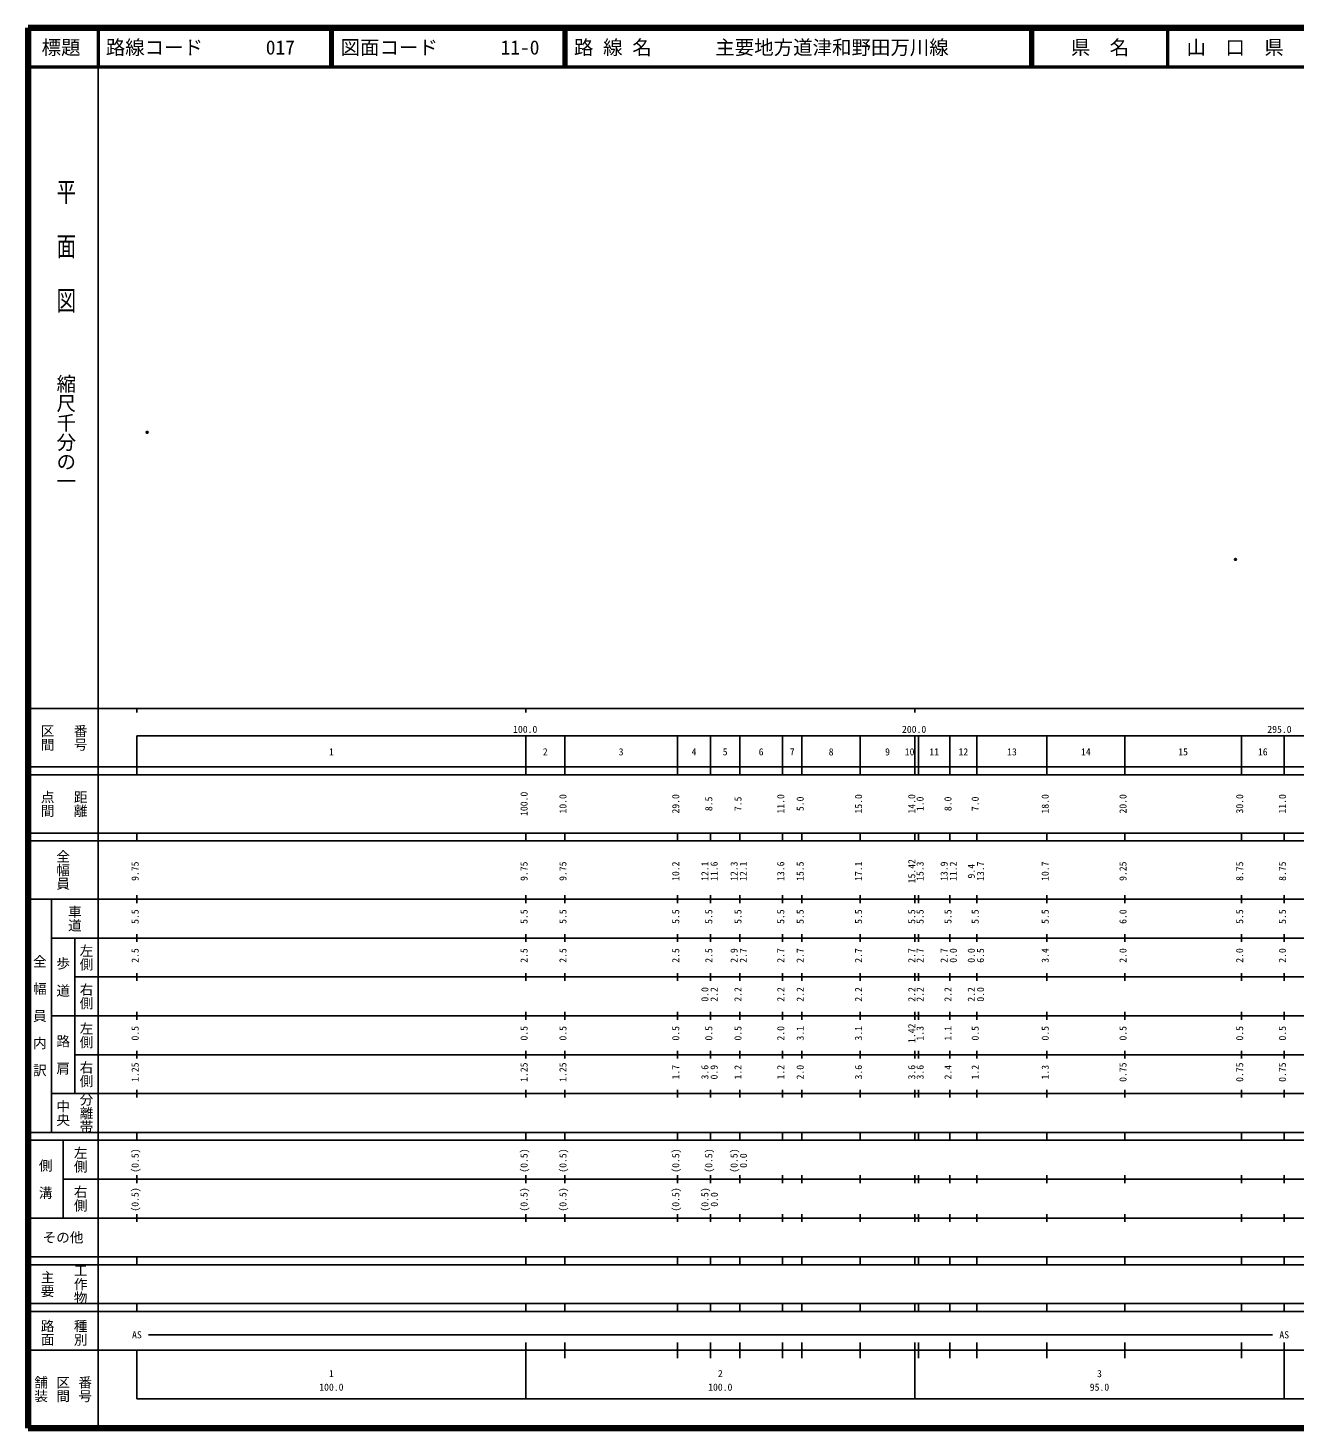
# Model space of a CAD drawing. Units: millimetres on the paper. Extents: x 40 to 680, y 20 to 380.
# Drawn here: x 40 to 365.8, y 20 to 380 of the extents above; entities that cross this region are included whole.
import ezdxf
from ezdxf.enums import TextEntityAlignment as Align

# ---------------------------------------------------------------- set-up
doc = ezdxf.new("R2010")
doc.units = ezdxf.units.MM
doc.header["$PDMODE"] = 32
doc.header["$PDSIZE"] = 0.5
doc.layers.add('M-OTRS', color=6, linetype='Continuous')
doc.layers.add('M-TTL-TXT', color=7, linetype='Continuous')
for name, color, linetype, lineweight in [('M-TTL', 2, 'Continuous', 140), ('M-TTL-BAND', 7, 'Continuous', 25), ('M-TTL-LINE', 7, 'Continuous', 50)]:
    doc.layers.add(name, color=color, linetype=linetype, lineweight=lineweight)
doc.styles.add('@ＭＳ ゴシック', font='')
doc.styles.add('ＭＳ ゴシック', font='')
doc.styles.get('@ＭＳ ゴシック').set_extended_font_data('@MS Gothic')
doc.styles.get('ＭＳ ゴシック').set_extended_font_data('MS Gothic')

msp = doc.modelspace()

# ---------------------------------------------------------------- linework, layer by layer
at = {"layer": 'M-OTRS'}
for p in [(70.615, 276.028), (350.451, 243.365)]:
    msp.add_point(p, dxfattribs=at)
at = {"layer": 'M-TTL'}
for p, q in [((40, 380), (40, 20)), ((680, 380), (40, 380)), ((40, 20), (680, 20))]:
    msp.add_line(p, q, dxfattribs=at)
at = {"layer": 'M-TTL-BAND'}
for p, q in [((58, 370), (58, 20)), ((40, 205), (579, 205)), ((68, 205), (68, 204)), ((168, 205), (168, 204)), ((268, 205), (268, 204)), ((68, 198), (579, 198)), ((68, 198), (68, 188)), ((168, 188), (168, 198)), ((178, 188), (178, 198)), ((207, 188), (207, 198)), ((215.5, 188), (215.5, 198)), ((223, 188), (223, 198)), ((234, 188), (234, 198)), ((239, 188), (239, 198)), ((254, 188), (254, 198)), ((268, 188), (268, 198)), ((269, 188), (269, 198)), ((277, 188), (277, 198)), ((284, 188), (284, 198)), ((302, 188), (302, 198)), ((322, 188), (322, 198)), ((352, 188), (352, 198)), ((363, 188), (363, 198)), ((40, 190), (579, 190)), ((40, 188), (579, 188)), ((40, 173), (579, 173)), ((68, 171), (68, 173)), ((168, 171), (168, 173)), ((178, 171), (178, 173)), ((207, 171), (207, 173)), ((215.5, 171), (215.5, 173)), ((223, 171), (223, 173)), ((234, 171), (234, 173)), ((239, 171), (239, 173)), ((254, 171), (254, 173)), ((268, 171), (268, 173)), ((269, 171), (269, 173)), ((277, 171), (277, 173)), ((284, 171), (284, 173)), ((302, 171), (302, 173)), ((322, 171), (322, 173)), ((352, 171), (352, 173)), ((363, 171), (363, 173)), ((40, 171), (579, 171)), ((40, 156), (579, 156)), ((46, 96), (46, 156)), ((68, 155), (68, 157)), ((168, 155), (168, 157)), ((178, 155), (178, 157)), ((207, 155), (207, 157)), ((215.5, 155), (215.5, 157)), ((223, 155), (223, 157)), ((234, 155), (234, 157)), ((239, 155), (239, 157)), ((254, 155), (254, 157)), ((268, 155), (268, 157)), ((269, 155), (269, 157)), ((277, 155), (277, 157)), ((284, 155), (284, 157)), ((302, 155), (302, 157)), ((322, 155), (322, 157)), ((352, 155), (352, 157)), ((363, 155), (363, 157)), ((46, 146), (579, 146)), ((52, 146), (52, 106)), ((68, 145), (68, 147)), ((168, 145), (168, 147)), ((178, 145), (178, 147)), ((207, 145), (207, 147)), ((215.5, 145), (215.5, 147)), ((223, 145), (223, 147)), ((234, 145), (234, 147)), ((239, 145), (239, 147)), ((254, 145), (254, 147)), ((268, 145), (268, 147)), ((269, 145), (269, 147)), ((277, 145), (277, 147)), ((284, 145), (284, 147)), ((302, 145), (302, 147)), ((322, 145), (322, 147)), ((352, 145), (352, 147)), ((363, 145), (363, 147)), ((68, 135), (68, 137)), ((168, 135), (168, 137)), ((178, 135), (178, 137)), ((207, 135), (207, 137)), ((215.5, 135), (215.5, 137)), ((223, 135), (223, 137)), ((234, 135), (234, 137)), ((239, 135), (239, 137)), ((254, 135), (254, 137)), ((268, 135), (268, 137)), ((269, 135), (269, 137)), ((277, 135), (277, 137)), ((284, 135), (284, 137)), ((302, 135), (302, 137)), ((322, 135), (322, 137)), ((352, 135), (352, 137)), ((363, 135), (363, 137)), ((52, 136), (579, 136)), ((46, 126), (579, 126)), ((68, 125), (68, 127)), ((168, 125), (168, 127)), ((178, 125), (178, 127)), ((207, 125), (207, 127)), ((215.5, 125), (215.5, 127)), ((223, 125), (223, 127)), ((234, 125), (234, 127)), ((239, 125), (239, 127)), ((254, 125), (254, 127)), ((268, 125), (268, 127)), ((269, 125), (269, 127)), ((277, 125), (277, 127)), ((284, 125), (284, 127)), ((302, 125), (302, 127)), ((322, 125), (322, 127)), ((352, 125), (352, 127)), ((363, 125), (363, 127)), ((52, 116), (579, 116)), ((68, 115), (68, 117)), ((168, 115), (168, 117)), ((178, 115), (178, 117)), ((207, 115), (207, 117)), ((215.5, 115), (215.5, 117)), ((223, 115), (223, 117)), ((234, 115), (234, 117)), ((239, 115), (239, 117)), ((254, 115), (254, 117)), ((268, 115), (268, 117)), ((269, 115), (269, 117)), ((277, 115), (277, 117)), ((284, 115), (284, 117)), ((302, 115), (302, 117)), ((322, 115), (322, 117)), ((352, 115), (352, 117)), ((363, 115), (363, 117)), ((46, 106), (579, 106)), ((68, 105), (68, 107)), ((168, 105), (168, 107)), ((178, 105), (178, 107)), ((207, 105), (207, 107)), ((215.5, 105), (215.5, 107)), ((223, 105), (223, 107)), ((234, 105), (234, 107)), ((239, 105), (239, 107)), ((254, 105), (254, 107)), ((268, 105), (268, 107)), ((269, 105), (269, 107)), ((277, 105), (277, 107)), ((284, 105), (284, 107)), ((302, 105), (302, 107)), ((322, 105), (322, 107)), ((352, 105), (352, 107)), ((363, 105), (363, 107)), ((40, 96), (579, 96)), ((40, 94), (579, 94)), ((49, 94), (49, 74)), ((68, 94), (68, 96)), ((168, 94), (168, 96)), ((178, 94), (178, 96)), ((207, 94), (207, 96)), ((215.5, 94), (215.5, 96)), ((223, 94), (223, 96)), ((234, 94), (234, 96)), ((239, 94), (239, 96)), ((254, 94), (254, 96)), ((268, 94), (268, 96)), ((269, 94), (269, 96)), ((277, 94), (277, 96)), ((284, 94), (284, 96)), ((302, 94), (302, 96)), ((322, 94), (322, 96)), ((352, 94), (352, 96)), ((363, 94), (363, 96)), ((49, 84), (579, 84)), ((68, 83), (68, 85)), ((168, 83), (168, 85)), ((178, 83), (178, 85)), ((207, 83), (207, 85)), ((215.5, 83), (215.5, 85)), ((223, 83), (223, 85)), ((234, 83), (234, 85)), ((239, 83), (239, 85)), ((254, 83), (254, 85)), ((268, 83), (268, 85)), ((269, 83), (269, 85)), ((277, 83), (277, 85)), ((284, 83), (284, 85)), ((302, 83), (302, 85)), ((322, 83), (322, 85)), ((352, 83), (352, 85)), ((363, 83), (363, 85)), ((40, 74), (579, 74)), ((68, 73), (68, 75)), ((168, 73), (168, 75)), ((178, 73), (178, 75)), ((207, 73), (207, 75)), ((215.5, 73), (215.5, 75)), ((223, 73), (223, 75)), ((234, 73), (234, 75)), ((239, 73), (239, 75)), ((254, 73), (254, 75)), ((268, 73), (268, 75)), ((269, 73), (269, 75)), ((277, 73), (277, 75)), ((284, 73), (284, 75)), ((302, 73), (302, 75)), ((322, 73), (322, 75)), ((352, 73), (352, 75)), ((363, 73), (363, 75)), ((40, 64), (579, 64)), ((40, 62), (579, 62)), ((68, 62), (68, 64)), ((168, 62), (168, 64)), ((178, 62), (178, 64)), ((207, 62), (207, 64)), ((215.5, 62), (215.5, 64)), ((223, 62), (223, 64)), ((234, 62), (234, 64)), ((239, 62), (239, 64)), ((254, 62), (254, 64)), ((268, 62), (268, 64)), ((269, 62), (269, 64)), ((277, 62), (277, 64)), ((284, 62), (284, 64)), ((302, 62), (302, 64)), ((322, 62), (322, 64)), ((352, 62), (352, 64)), ((363, 62), (363, 64)), ((40, 52), (579, 52)), ((68, 50), (68, 52)), ((168, 50), (168, 52)), ((178, 50), (178, 52)), ((207, 50), (207, 52)), ((215.5, 50), (215.5, 52)), ((223, 50), (223, 52)), ((234, 50), (234, 52)), ((239, 50), (239, 52)), ((254, 50), (254, 52)), ((268, 50), (268, 52)), ((269, 50), (269, 52)), ((277, 50), (277, 52)), ((284, 50), (284, 52)), ((302, 50), (302, 52)), ((322, 50), (322, 52)), ((352, 50), (352, 52)), ((363, 50), (363, 52)), ((40, 50), (579, 50)), ((71, 44), (360, 44)), ((40, 40), (579, 40)), ((68, 40), (68, 27.5)), ((168, 27.5), (168, 42)), ((178, 38), (178, 42)), ((207, 38), (207, 42)), ((215.5, 38), (215.5, 42)), ((223, 38), (223, 42)), ((234, 38), (234, 42)), ((239, 38), (239, 42)), ((254, 38), (254, 42)), ((268, 27.5), (268, 42)), ((269, 38), (269, 42)), ((277, 38), (277, 42)), ((284, 38), (284, 42)), ((302, 38), (302, 42)), ((322, 38), (322, 42)), ((352, 38), (352, 42)), ((363, 27.5), (363, 42)), ((68, 27.5), (579, 27.5))]:
    msp.add_line(p, q, dxfattribs=at)
at = {"layer": 'M-TTL-LINE'}
for p, q in [((58, 380), (58, 370)), ((117.75, 380), (117.75, 370)), ((118.25, 380), (118.25, 370)), ((177.75, 380), (177.75, 370)), ((178.25, 380), (178.25, 370)), ((297.75, 380), (297.75, 370)), ((298.25, 380), (298.25, 370)), ((333, 380), (333, 370)), ((40, 370), (680, 370))]:
    msp.add_line(p, q, dxfattribs=at)

# ---------------------------------------------------------------- texts
at = {"layer": 'M-TTL-BAND', "style": '@ＭＳ ゴシック', "width": 1.4}
msp.add_text('平  面  図', height=3.666, rotation=270, dxfattribs=at).set_placement((49.777, 306.475), align=Align.MIDDLE_RIGHT)
at = {"layer": 'M-TTL-BAND', "style": '@ＭＳ ゴシック'}
msp.add_text('縮尺千分の一', height=3.666, rotation=270, dxfattribs=at).set_placement((49.777, 261.03), align=Align.MIDDLE_RIGHT)
for s, p in [('区間', (45, 197.5)), ('番号', (53.5, 197.5)), ('点間', (45, 180.5)), ('距離', (53.5, 180.5)), ('全幅員', (49, 163.5)), ('車道', (52, 151)), ('左側', (55, 141)), ('全\u3000幅\u3000員\u3000内\u3000訳', (43, 126)), ('歩\u3000道', (49, 136)), ('右側', (55, 131)), ('左側', (55, 121)), ('路\u3000肩', (49, 116)), ('右側', (55, 111)), ('分離帯', (55, 101)), ('中央', (49, 101)), ('左側', (53.5, 89)), ('側\u3000溝', (44.5, 84)), ('右側', (53.5, 79)), ('工作物', (53.5, 57)), ('主要', (45, 57)), ('路面', (45, 44.5)), ('種別', (53.5, 44.5)), ('舗装', (43.333, 30)), ('区間', (49, 30)), ('番号', (54.667, 30))]:
    msp.add_text(s, height=2.566, rotation=270, dxfattribs=at).set_placement(p, align=Align.MIDDLE_CENTER)
at = {"layer": 'M-TTL-BAND', "style": 'ＭＳ ゴシック'}
for s, p in [('100.0', (167.844, 198.195)), ('200.0', (267.844, 198.195)), ('295.0', (361.775, 198.195)), ('1', (118, 192.405)), ('2', (173, 192.405)), ('3', (192.5, 192.405)), ('4', (211.25, 192.405)), ('5', (219.25, 192.405)), ('6', (228.5, 192.405)), ('7', (236.5, 192.405)), ('8', (246.5, 192.405)), ('9', (261, 192.405)), ('10', (266.68, 192.405)), ('11', (273, 192.405)), ('12', (280.5, 192.405)), ('13', (293, 192.405)), ('14', (312, 192.405)), ('15', (337, 192.405)), ('16', (357.5, 192.405)), ('AS', (68, 42.5)), ('AS', (363, 42.5)), ('1', (118, 32.523)), ('2', (218, 32.523)), ('3', (315.5, 32.523)), ('100.0', (118, 29.033)), ('100.0', (218, 29.033)), ('95.0', (315.5, 29.033))]:
    msp.add_text(s, height=1.833, dxfattribs=at).set_placement(p, align=Align.BOTTOM_CENTER)
for s, p in [('100.0', (169, 180.5)), ('10.0', (179, 180.5)), ('29.0', (208, 180.5)), ('8.5', (216.5, 180.5)), ('7.5', (224, 180.5)), ('11.0', (235, 180.5)), ('5.0', (240, 180.5)), ('15.0', (255, 180.5)), ('14.0', (268.682, 180.5)), ('1.0', (270.83, 180.5)), ('8.0', (278, 180.5)), ('7.0', (285, 180.5)), ('18.0', (303, 180.5)), ('20.0', (323, 180.5)), ('30.0', (353, 180.5)), ('11.0', (364, 180.5)), ('15.42', (268.682, 163.174)), ('9.75', (69, 163.174)), ('9.75', (169, 163.174)), ('9.75', (179, 163.174)), ('10.2', (208, 163.174)), ('12.1', (215.5, 163.174)), ('11.6', (217.87, 163.174)), ('12.3', (223, 163.174)), ('12.1', (225.37, 163.174)), ('13.6', (235, 163.174)), ('15.5', (240, 163.174)), ('17.1', (255, 163.174)), ('15.3', (270.83, 163.174)), ('13.9', (277, 163.174)), ('11.2', (279.37, 163.174)), ('9.4', (284, 163.174)), ('13.7', (286.37, 163.174)), ('10.7', (303, 163.174)), ('9.25', (323, 163.174)), ('8.75', (353, 163.174)), ('8.75', (364, 163.174)), ('5.5', (69, 151.5)), ('5.5', (169, 151.5)), ('5.5', (179, 151.5)), ('5.5', (208, 151.5)), ('5.5', (216.5, 151.5)), ('5.5', (224, 151.5)), ('5.5', (235, 151.5)), ('5.5', (240, 151.5)), ('5.5', (255, 151.5)), ('5.5', (268.682, 151.5)), ('5.5', (270.83, 151.5)), ('5.5', (278, 151.5)), ('5.5', (285, 151.5)), ('5.5', (303, 151.5)), ('6.0', (323, 151.5)), ('5.5', (353, 151.5)), ('5.5', (364, 151.5)), ('2.5', (69, 141.5)), ('2.5', (169, 141.5)), ('2.5', (179, 141.5)), ('2.5', (208, 141.5)), ('2.5', (216.5, 141.5)), ('2.9', (223, 141.5)), ('2.7', (225.37, 141.5)), ('2.7', (235, 141.5)), ('2.7', (240, 141.5)), ('2.7', (255, 141.5)), ('2.7', (268.682, 141.5)), ('2.7', (270.83, 141.5)), ('2.7', (277, 141.5)), ('0.0', (279.37, 141.5)), ('0.0', (284, 141.5)), ('6.5', (286.37, 141.5)), ('3.4', (303, 141.5)), ('2.0', (323, 141.5)), ('2.0', (353, 141.5)), ('2.0', (364, 141.5)), ('0.0', (215.5, 131.5)), ('2.2', (217.87, 131.5)), ('2.2', (224, 131.5)), ('2.2', (235, 131.5)), ('2.2', (240, 131.5)), ('2.2', (255, 131.5)), ('2.2', (268.682, 131.5)), ('2.2', (270.83, 131.5)), ('2.2', (278, 131.5)), ('2.2', (284, 131.5)), ('0.0', (286.37, 131.5)), ('0.5', (69, 121.5)), ('0.5', (169, 121.5)), ('0.5', (179, 121.5)), ('0.5', (208, 121.5)), ('0.5', (216.5, 121.5)), ('0.5', (224, 121.5)), ('2.0', (235, 121.5)), ('3.1', (240, 121.5)), ('3.1', (255, 121.5)), ('1.42', (268.682, 121.5)), ('1.3', (270.83, 121.5)), ('1.1', (278, 121.5)), ('0.5', (285, 121.5)), ('0.5', (303, 121.5)), ('0.5', (323, 121.5)), ('0.5', (353, 121.5)), ('0.5', (364, 121.5)), ('1.25', (69, 111.5)), ('1.25', (169, 111.5)), ('1.25', (179, 111.5)), ('1.7', (208, 111.5)), ('3.6', (215.5, 111.5)), ('0.9', (217.87, 111.5)), ('1.2', (224, 111.5)), ('1.2', (235, 111.5)), ('2.0', (240, 111.5)), ('3.6', (255, 111.5)), ('3.6', (268.682, 111.5)), ('3.6', (270.83, 111.5)), ('2.4', (278, 111.5)), ('1.2', (285, 111.5)), ('1.3', (303, 111.5)), ('0.75', (323, 111.5)), ('0.75', (353, 111.5)), ('0.75', (364, 111.5)), ('(0.5)', (69, 88.764)), ('(0.5)', (169, 88.764)), ('(0.5)', (179, 88.764)), ('(0.5)', (208, 88.764)), ('(0.5)', (216.5, 88.764)), ('(0.5)', (223, 88.764)), ('0.0', (225.415, 88.764)), ('(0.5)', (69, 78.764)), ('(0.5)', (169, 78.764)), ('(0.5)', (179, 78.764)), ('(0.5)', (208, 78.764)), ('(0.5)', (215.5, 78.764)), ('0.0', (217.915, 78.764))]:
    msp.add_text(s, height=1.833, rotation=90, dxfattribs=at).set_placement(p, align=Align.BOTTOM_CENTER)
msp.add_text('その他', height=2.566, dxfattribs=at).set_placement((49, 69), align=Align.MIDDLE_CENTER)
at = {"layer": 'M-TTL-TXT', "style": 'ＭＳ ゴシック'}
for s, p in [('標題', (48.5, 375)), ('県\u3000名', (315.625, 375)), ('山\u3000口\u3000県', (350.375, 375))]:
    msp.add_text(s, height=3.666, dxfattribs=at).set_placement(p, align=Align.MIDDLE_CENTER)
for s, p in [('路線コード', (60, 375)), ('017', (101.142, 375)), ('図面コード', (120.38, 375)), ('11-0', (161.521, 375)), ('路 線 名', (180.38, 375)), ('主要地方道津和野田万川線', (216.734, 375))]:
    msp.add_text(s, height=3.666, dxfattribs=at).set_placement(p, align=Align.MIDDLE_LEFT)

doc.saveas('drawing.dxf')
